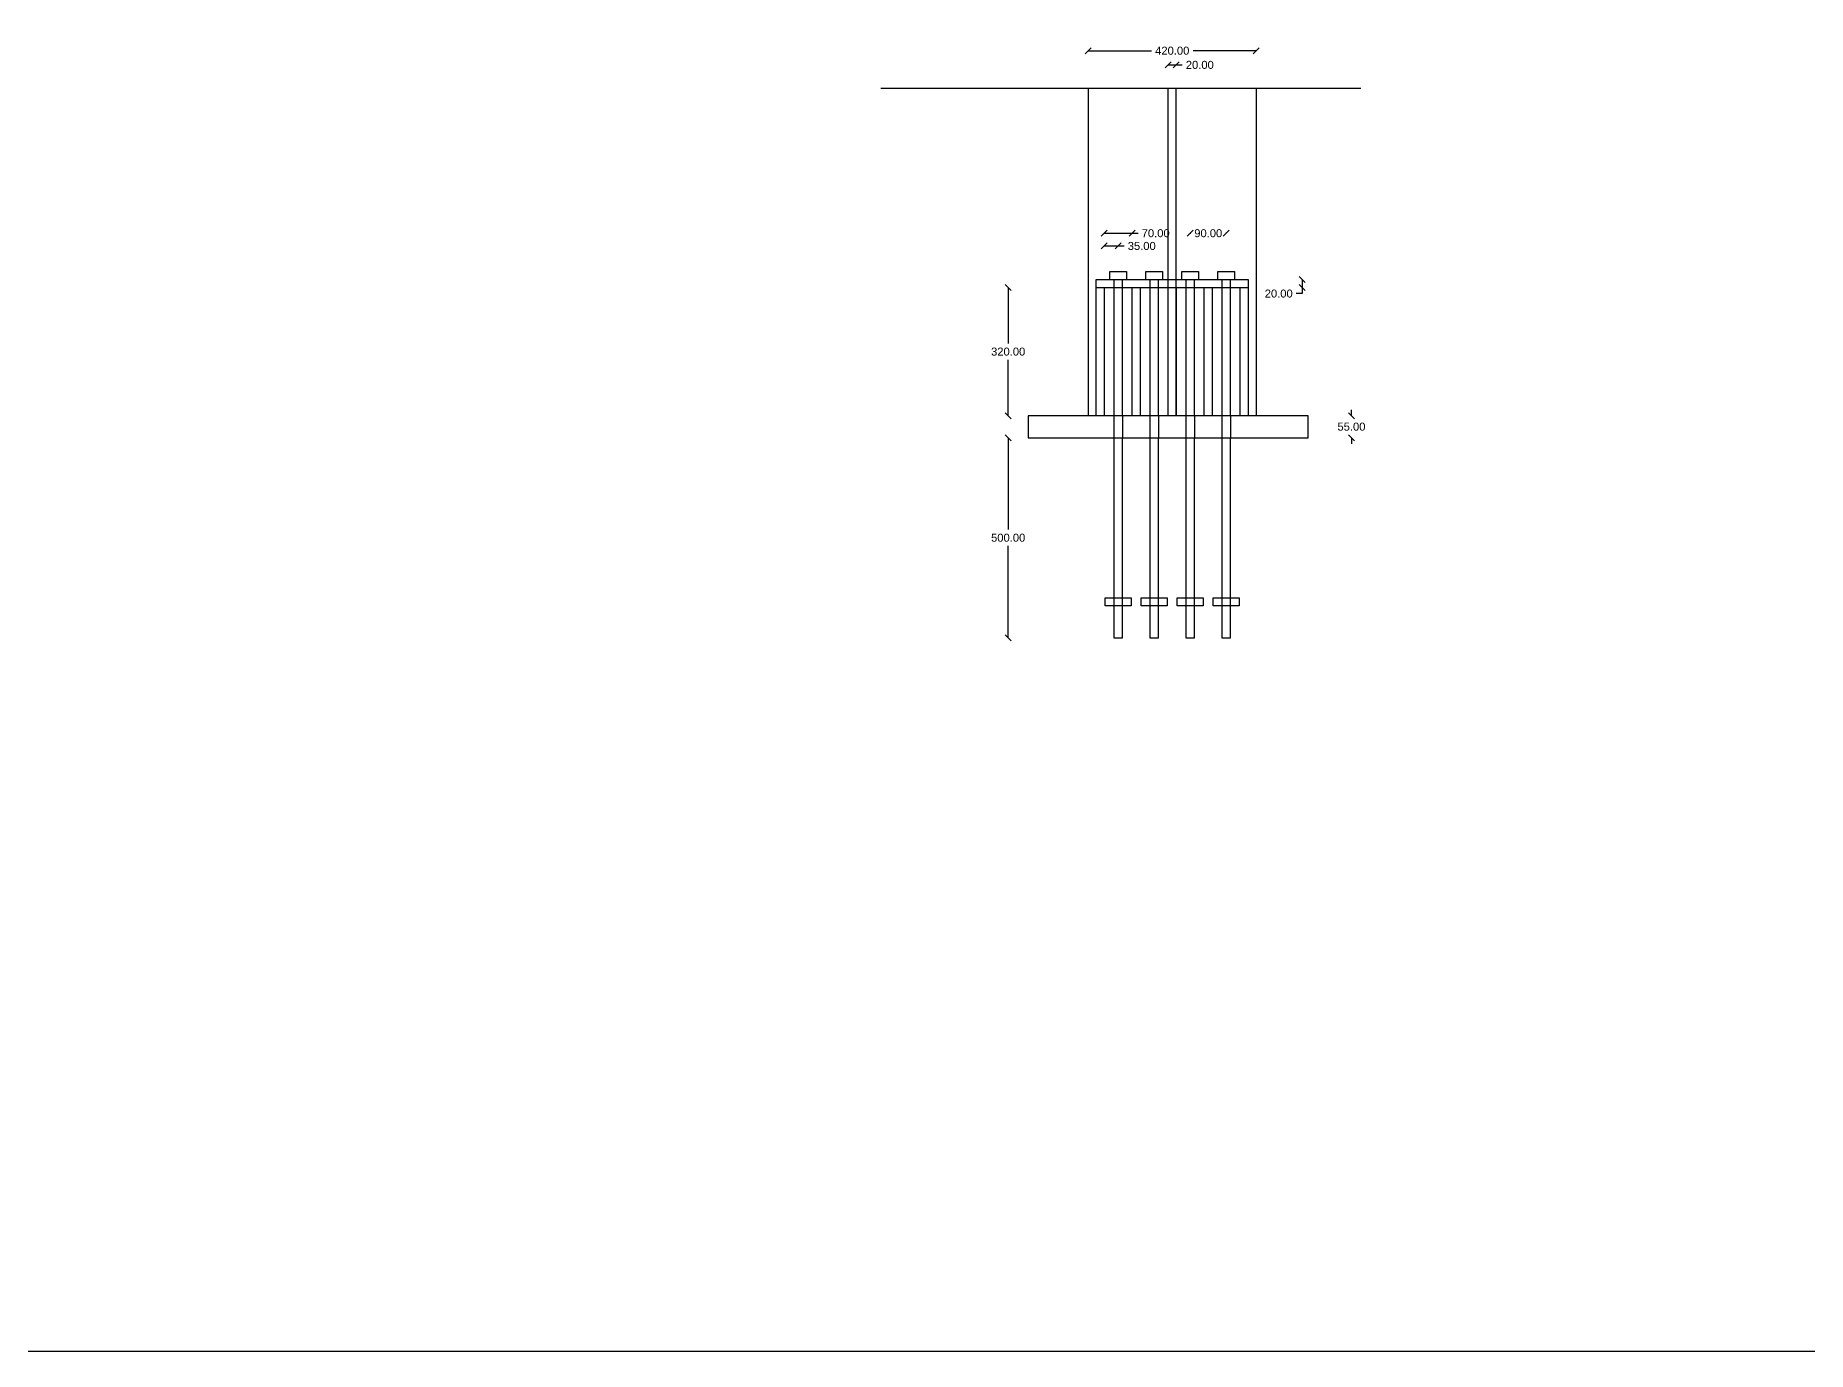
# Model space of a CAD drawing. Header units: inches. Extents: x -15 to 2803056, y 0 to 866270.
# Drawn here: x 941696 to 946126, y 39687 to 42975 of the extents above; entities that cross this region are included whole.
import ezdxf

# ---------------------------------------------------------------- set-up
doc = ezdxf.new("R2010")
doc.units = ezdxf.units.IN
doc.header["$LTSCALE"] = 100
doc.header["$MEASUREMENT"] = 0
doc.linetypes.add('ACAD_ISO03W100', pattern=[30, 12, -18])
doc.layers.add('connection', color=50, linetype='Continuous')
doc.styles.get("Standard").update_dxf_attribs({"font": 'arial.ttf'})
doc.dimstyles.new('connections', dxfattribs={"dimtxt": 20, "dimasz": 15, "dimexe": 0.0625, "dimexo": 0.0625, "dimgap": 10, "dimtad": 0, "dimtih": 1, "dimtoh": 1, "dimzin": 0, "dimdsep": 46, "dimtxsty": 'Standard', "dimblk": 'OBLIQUE', "dimcen": 0.09, "dimse1": 1, "dimse2": 1, "dimclrd": 256, "dimclre": 256, "dimclrt": 256, "dimadec": 0, "dimazin": 0, "dimtfac": 1, "dimtofl": 0, "dimtmove": 0, "dimatfit": 3, "dimfxl": 1, "dimtfillclr": 256, "dimtolj": 1, "dimtzin": 0, "dimlwe": -1, "dimarcsym": 0})

# ---------------------------------------------------------------- blocks, each defined once
blk = doc.blocks.new('_Oblique')
at = {"color": 0, "linetype": 'ByBlock', "lineweight": -2}
blk.add_line((-0.5, -0.5), (0.5, 0.5), dxfattribs=at)
blk = doc.blocks.new('*D563')
at = {"layer": 'connection', "lineweight": -2, "transparency": 16777216}
for p, q in [((944328.1, 42936.9), (944486.2, 42936.9)), ((944748.1, 42936.9), (944590, 42936.9))]:
    blk.add_line(p, q, dxfattribs=at)
at = {"layer": 'Defpoints', "color": 0}
for p in [(944748.1, 42936.9), (944328.1, 42842.9), (944748.1, 42842.9)]:
    blk.add_point(p, dxfattribs=at)
at = {"layer": 'connection', "lineweight": -2, "transparency": 16777216, "xscale": 15, "yscale": 15, "zscale": 15, "rotation": 180}
blk.add_blockref('_Oblique', (944328.1, 42936.9), dxfattribs=at)
at = {"layer": 'connection', "lineweight": -2, "transparency": 16777216, "xscale": 15, "yscale": 15, "zscale": 15}
blk.add_blockref('_Oblique', (944748.1, 42936.9), dxfattribs=at)
at = {"layer": 'connection', "transparency": 16777216, "insert": (944538.1, 42936.9), "char_height": 20, "attachment_point": 5}
blk.add_mtext('\\A1;420.00', dxfattribs=at)
blk = doc.blocks.new('*D564')
at = {"layer": 'connection', "lineweight": -2, "transparency": 16777216}
for p, q in [((944528.1, 42901.4), (944548.1, 42901.4)), ((944548.1, 42901.4), (944563.1, 42901.4))]:
    blk.add_line(p, q, dxfattribs=at)
at = {"layer": 'Defpoints', "color": 0}
for p in [(944548.1, 42901.4), (944528.1, 42842.9), (944548.1, 42842.9)]:
    blk.add_point(p, dxfattribs=at)
at = {"layer": 'connection', "lineweight": -2, "transparency": 16777216, "xscale": 15, "yscale": 15, "zscale": 15, "rotation": 180}
blk.add_blockref('_Oblique', (944528.1, 42901.4), dxfattribs=at)
at = {"layer": 'connection', "lineweight": -2, "transparency": 16777216, "xscale": 15, "yscale": 15, "zscale": 15}
blk.add_blockref('_Oblique', (944548.1, 42901.4), dxfattribs=at)
at = {"layer": 'connection', "transparency": 16777216, "insert": (944607, 42901.4), "char_height": 20, "attachment_point": 5}
blk.add_mtext('\\A1;20.00', dxfattribs=at)
blk = doc.blocks.new('*U570')
at = {"layer": 'connection'}
for p, q in [((-10, -160), (-10, 160)), ((-10, 160), (10, 160)), ((10, 160), (10, -160))]:
    blk.add_line(p, q, dxfattribs=at)
blk = doc.blocks.new('*U571')
at = {"layer": 'connection', "color": 0, "linetype": 'ByBlock', "lineweight": -2, "transparency": 16777216}
for p in [(0, 0), (90, 0), (180, 0), (270, 0), (360, 0)]:
    blk.add_blockref('*U570', p, dxfattribs=at)
blk = doc.blocks.new('*D594')
at = {"layer": 'connection', "lineweight": -2, "transparency": 16777216}
for p, q in [((944863.2, 42365), (944863.2, 42345)), ((944863.2, 42330), (944848.2, 42330)), ((944863.2, 42345), (944863.2, 42330))]:
    blk.add_line(p, q, dxfattribs=at)
at = {"layer": 'Defpoints', "color": 0, "linetype": 'ByBlock'}
for p in [(944728.1, 42365), (944728.1, 42345), (944863.2, 42345)]:
    blk.add_point(p, dxfattribs=at)
at = {"layer": 'connection', "linetype": 'ByBlock', "lineweight": -2, "transparency": 16777216, "xscale": 15, "yscale": 15, "zscale": 15}
for p, rotation in [((944863.2, 42365), 90), ((944863.2, 42345), 270)]:
    blk.add_blockref('_Oblique', p, dxfattribs=dict(at, rotation=rotation))
at = {"layer": 'connection', "linetype": 'ByBlock', "transparency": 16777216, "insert": (944804.3, 42330), "char_height": 20, "attachment_point": 5}
blk.add_mtext('\\A1;20.00', dxfattribs=at)
blk = doc.blocks.new('*D595')
at = {"layer": 'connection', "lineweight": -2, "transparency": 16777216}
for p, q in [((944368.1, 42480.8), (944438.1, 42480.8)), ((944438.1, 42480.8), (944453.1, 42480.8))]:
    blk.add_line(p, q, dxfattribs=at)
at = {"layer": 'Defpoints', "color": 0, "linetype": 'ByBlock'}
for p in [(944438.1, 42480.8), (944368.1, 42345), (944438.1, 42345)]:
    blk.add_point(p, dxfattribs=at)
at = {"layer": 'connection', "linetype": 'ByBlock', "lineweight": -2, "transparency": 16777216, "xscale": 15, "yscale": 15, "zscale": 15, "rotation": 180}
blk.add_blockref('_Oblique', (944368.1, 42480.8), dxfattribs=at)
at = {"layer": 'connection', "linetype": 'ByBlock', "lineweight": -2, "transparency": 16777216, "xscale": 15, "yscale": 15, "zscale": 15}
blk.add_blockref('_Oblique', (944438.1, 42480.8), dxfattribs=at)
at = {"layer": 'connection', "linetype": 'ByBlock', "transparency": 16777216, "insert": (944496.7, 42480.8), "char_height": 20, "attachment_point": 5}
blk.add_mtext('\\A1;70.00', dxfattribs=at)
blk = doc.blocks.new('*D596')
at = {"layer": 'connection', "lineweight": -2, "transparency": 16777216}
for p, q in [((944368.1, 42449), (944403.1, 42449)), ((944403.1, 42449), (944418.1, 42449))]:
    blk.add_line(p, q, dxfattribs=at)
at = {"layer": 'Defpoints', "color": 0, "linetype": 'ByBlock'}
for p in [(944403.1, 42449), (944368.1, 42345), (944403.1, 42345)]:
    blk.add_point(p, dxfattribs=at)
at = {"layer": 'connection', "linetype": 'ByBlock', "lineweight": -2, "transparency": 16777216, "xscale": 15, "yscale": 15, "zscale": 15, "rotation": 180}
blk.add_blockref('_Oblique', (944368.1, 42449), dxfattribs=at)
at = {"layer": 'connection', "linetype": 'ByBlock', "lineweight": -2, "transparency": 16777216, "xscale": 15, "yscale": 15, "zscale": 15}
blk.add_blockref('_Oblique', (944403.1, 42449), dxfattribs=at)
at = {"layer": 'connection', "linetype": 'ByBlock', "transparency": 16777216, "insert": (944461.8, 42449), "char_height": 20, "attachment_point": 5}
blk.add_mtext('\\A1;35.00', dxfattribs=at)
blk = doc.blocks.new('*D597')
at = {"layer": 'connection', "lineweight": -2, "transparency": 16777216}
for p, q in [((944583.1, 42480.8), (944584.4, 42480.8)), ((944673.1, 42480.8), (944671.8, 42480.8))]:
    blk.add_line(p, q, dxfattribs=at)
at = {"layer": 'Defpoints', "color": 0, "linetype": 'ByBlock'}
for p in [(944673.1, 42480.8), (944583.1, 42365), (944673.1, 42365)]:
    blk.add_point(p, dxfattribs=at)
at = {"layer": 'connection', "linetype": 'ByBlock', "lineweight": -2, "transparency": 16777216, "xscale": 15, "yscale": 15, "zscale": 15, "rotation": 180}
blk.add_blockref('_Oblique', (944583.1, 42480.8), dxfattribs=at)
at = {"layer": 'connection', "linetype": 'ByBlock', "lineweight": -2, "transparency": 16777216, "xscale": 15, "yscale": 15, "zscale": 15}
blk.add_blockref('_Oblique', (944673.1, 42480.8), dxfattribs=at)
at = {"layer": 'connection', "linetype": 'ByBlock', "transparency": 16777216, "insert": (944628.1, 42480.8), "char_height": 20, "attachment_point": 5}
blk.add_mtext('\\A1;90.00', dxfattribs=at)
blk = doc.blocks.new('*D598')
at = {"layer": 'connection', "lineweight": -2, "transparency": 16777216}
for p, q in [((944986.1, 42025), (944986.1, 42040)), ((944986.1, 41970), (944986.1, 41955))]:
    blk.add_line(p, q, dxfattribs=at)
at = {"layer": 'Defpoints', "color": 0, "linetype": 'ByBlock'}
for p in [(944878.1, 42025), (944878.1, 41970), (944986.1, 41970)]:
    blk.add_point(p, dxfattribs=at)
at = {"layer": 'connection', "linetype": 'ByBlock', "lineweight": -2, "transparency": 16777216, "xscale": 15, "yscale": 15, "zscale": 15}
for p, rotation in [((944986.1, 42025), 270), ((944986.1, 41970), 90)]:
    blk.add_blockref('_Oblique', p, dxfattribs=dict(at, rotation=rotation))
at = {"layer": 'connection', "linetype": 'ByBlock', "transparency": 16777216, "insert": (944986.1, 41997.5), "char_height": 20, "attachment_point": 5}
blk.add_mtext('\\A1;55.00', dxfattribs=at)
blk = doc.blocks.new('*D599')
at = {"layer": 'connection', "lineweight": -2, "transparency": 16777216}
for p, q in [((944127.9, 42345), (944127.9, 42205.2)), ((944127.9, 42025), (944127.9, 42164.8))]:
    blk.add_line(p, q, dxfattribs=at)
at = {"layer": 'Defpoints', "color": 0, "linetype": 'ByBlock'}
for p in [(944127.9, 42345), (944348.1, 42345), (944348.1, 42025)]:
    blk.add_point(p, dxfattribs=at)
at = {"layer": 'connection', "linetype": 'ByBlock', "lineweight": -2, "transparency": 16777216, "xscale": 15, "yscale": 15, "zscale": 15}
for p, rotation in [((944127.9, 42345), 90), ((944127.9, 42025), 270)]:
    blk.add_blockref('_Oblique', p, dxfattribs=dict(at, rotation=rotation))
at = {"layer": 'connection', "linetype": 'ByBlock', "transparency": 16777216, "insert": (944127.9, 42185), "char_height": 20, "attachment_point": 5}
blk.add_mtext('\\A1;320.00', dxfattribs=at)
blk = doc.blocks.new('*D600')
at = {"layer": 'connection', "lineweight": -2, "transparency": 16777216}
for p, q in [((944127.9, 41970), (944127.9, 41740.2)), ((944127.9, 41470), (944127.9, 41699.8))]:
    blk.add_line(p, q, dxfattribs=at)
at = {"layer": 'Defpoints', "color": 0, "linetype": 'ByBlock'}
for p in [(944392.1, 41970), (944127.9, 41470), (944392.1, 41470)]:
    blk.add_point(p, dxfattribs=at)
at = {"layer": 'connection', "linetype": 'ByBlock', "lineweight": -2, "transparency": 16777216, "xscale": 15, "yscale": 15, "zscale": 15}
for p, rotation in [((944127.9, 41970), 90), ((944127.9, 41470), 270)]:
    blk.add_blockref('_Oblique', p, dxfattribs=dict(at, rotation=rotation))
at = {"layer": 'connection', "linetype": 'ByBlock', "transparency": 16777216, "insert": (944127.9, 41720), "char_height": 20, "attachment_point": 5}
blk.add_mtext('\\A1;500.00', dxfattribs=at)

msp = doc.modelspace()

# ---------------------------------------------------------------- linework, layer by layer
at = {"layer": 'connection', "linetype": 'ACAD_ISO03W100'}
for p, q in [((943809.376, 42842.927), (945295.839, 42842.927)), ((944528.112, 42025.007), (944528.112, 42842.927)), ((944548.112, 42025.007), (944548.112, 42842.927)), ((944392.112, 42365.007), (944392.112, 42345.007)), ((944414.112, 42345.007), (944414.112, 42365.007)), ((944482.112, 42365.007), (944482.112, 42345.007)), ((944504.112, 42345.007), (944504.112, 42365.007)), ((944572.112, 42365.007), (944572.112, 42345.007)), ((944594.112, 42345.007), (944594.112, 42365.007)), ((944662.112, 42365.007), (944662.112, 42345.007)), ((944684.112, 42345.007), (944684.112, 42365.007)), ((944392.112, 42025.007), (944392.112, 41970.007)), ((944414.112, 42025.007), (944414.112, 41970.007)), ((944482.112, 42025.007), (944482.112, 41970.007)), ((944504.112, 42025.007), (944504.112, 41970.007)), ((944572.112, 42025.007), (944572.112, 41970.007)), ((944594.112, 42025.007), (944594.112, 41970.007)), ((944662.112, 42025.007), (944662.112, 41970.007)), ((944684.112, 42025.007), (944684.112, 41970.007))]:
    msp.add_line(p, q, dxfattribs=at)
at = {"layer": 'connection'}
for p, q in [((944328.112, 42842.927), (944328.112, 42025.007)), ((944748.112, 42842.927), (944748.112, 42025.007)), ((944348.112, 42345.007), (944348.112, 42365.007)), ((944348.112, 42365.007), (944728.112, 42365.007)), ((944392.112, 42365.007), (944414.112, 42365.007)), ((944482.112, 42365.007), (944504.112, 42365.007)), ((944572.112, 42365.007), (944594.112, 42365.007)), ((944662.112, 42365.007), (944684.112, 42365.007)), ((944728.112, 42365.007), (944728.112, 42345.007)), ((944368.112, 42345.007), (944438.112, 42345.007)), ((944458.112, 42345.007), (944528.112, 42345.007)), ((944548.112, 42345.007), (944618.112, 42345.007)), ((944638.112, 42345.007), (944708.112, 42345.007)), ((944878.112, 42025.007), (944178.112, 42025.007)), ((944178.112, 42025.007), (944178.112, 41970.007)), ((944878.112, 41970.007), (944878.112, 42025.007)), ((944178.112, 41970.007), (944878.112, 41970.007)), ((944392.112, 41970.007), (944392.112, 41470.007)), ((944414.112, 41470.007), (944414.112, 41970.007)), ((944482.112, 41970.007), (944482.112, 41470.007)), ((944504.112, 41470.007), (944504.112, 41970.007)), ((944572.112, 41970.007), (944572.112, 41470.007)), ((944594.112, 41470.007), (944594.112, 41970.007)), ((944662.112, 41970.007), (944662.112, 41470.007)), ((944684.112, 41470.007), (944684.112, 41970.007)), ((944392.112, 41470.007), (944414.112, 41470.007)), ((944482.112, 41470.007), (944504.112, 41470.007)), ((944572.112, 41470.007), (944594.112, 41470.007)), ((944662.112, 41470.007), (944684.112, 41470.007))]:
    msp.add_line(p, q, dxfattribs=at)
at = {"layer": 'connection', "linetype": 'ByBlock'}
for p, q in [((944382.112, 42365.007), (944382.112, 42385.007)), ((944382.112, 42385.007), (944424.112, 42385.007)), ((944424.112, 42385.007), (944424.112, 42365.007)), ((944472.112, 42365.007), (944472.112, 42385.007)), ((944472.112, 42385.007), (944514.112, 42385.007)), ((944514.112, 42385.007), (944514.112, 42365.007)), ((944562.112, 42365.007), (944562.112, 42385.007)), ((944562.112, 42385.007), (944604.112, 42385.007)), ((944604.112, 42385.007), (944604.112, 42365.007)), ((944652.112, 42365.007), (944652.112, 42385.007)), ((944652.112, 42385.007), (944694.112, 42385.007)), ((944694.112, 42385.007), (944694.112, 42365.007)), ((944392.112, 42345.007), (944392.112, 42025.007)), ((944414.112, 42025.007), (944414.112, 42345.007)), ((944482.112, 42345.007), (944482.112, 42025.007)), ((944504.112, 42025.007), (944504.112, 42345.007)), ((944572.112, 42345.007), (944572.112, 42025.007)), ((944594.112, 42025.007), (944594.112, 42345.007)), ((944662.112, 42345.007), (944662.112, 42025.007)), ((944684.112, 42025.007), (944684.112, 42345.007)), ((944370.612, 41570.007), (944435.612, 41570.007)), ((944370.612, 41550.007), (944370.612, 41570.007)), ((944435.612, 41570.007), (944435.612, 41550.007)), ((944460.612, 41570.007), (944525.612, 41570.007)), ((944460.612, 41550.007), (944460.612, 41570.007)), ((944525.612, 41570.007), (944525.612, 41550.007)), ((944550.612, 41570.007), (944615.612, 41570.007)), ((944550.612, 41550.007), (944550.612, 41570.007)), ((944615.612, 41570.007), (944615.612, 41550.007)), ((944640.612, 41570.007), (944705.612, 41570.007)), ((944640.612, 41550.007), (944640.612, 41570.007)), ((944705.612, 41570.007), (944705.612, 41550.007)), ((944435.612, 41550.007), (944370.612, 41550.007)), ((944525.612, 41550.007), (944460.612, 41550.007)), ((944615.612, 41550.007), (944550.612, 41550.007)), ((944705.612, 41550.007), (944640.612, 41550.007))]:
    msp.add_line(p, q, dxfattribs=at)
at = {"layer": 'connection'}
msp.add_lwpolyline([(930129.126, 47217.725), (955759.855, 47217.725), (955759.855, 39686.664), (930129.126, 39686.664)], close=True, dxfattribs=at)

# ---------------------------------------------------------------- block references
msp.add_blockref('*U571', (944358.112, 42185.007), dxfattribs=at)

# ---------------------------------------------------------------- dimensions: what is measured, and where the dimension line sits
for base, p1, p2, picture, middle in [((944748.112, 42936.939), (944328.112, 42842.927), (944748.112, 42842.927), '*D563', (944538.112, 42936.939)), ((944548.112, 42901.401), (944528.112, 42842.927), (944548.112, 42842.927), '*D564', (944606.994, 42901.401))]:
    dim = msp.add_linear_dim(base=base, p1=p1, p2=p2, dimstyle='connections', dxfattribs=at)
    dim.commit()
    dim.dimension.update_dxf_attribs({"geometry": picture, "text_midpoint": middle, "dimtype": 160})
at = {"layer": 'connection', "linetype": 'ByBlock'}
for base, p2, picture, middle in [((944438.112, 42480.785), (944438.112, 42345.007), '*D595', (944496.741, 42480.785)), ((944403.112, 42449.024), (944403.112, 42345.007), '*D596', (944461.816, 42449.024))]:
    dim = msp.add_linear_dim(base=base, p1=(944368.112, 42345.007), p2=p2, dimstyle='connections', dxfattribs=at)
    dim.commit()
    dim.dimension.update_dxf_attribs({"geometry": picture, "text_midpoint": middle})
dim = msp.add_linear_dim(base=(944673.112, 42480.785), p1=(944583.112, 42365.007), p2=(944673.112, 42365.007), dimstyle='connections', dxfattribs=at)
dim.commit()
dim.dimension.update_dxf_attribs({"geometry": '*D597', "text_midpoint": (944628.112, 42480.785), "dimtype": 160})
for base, p1, p2, picture, middle in [((944863.153, 42345.007), (944728.112, 42365.007), (944728.112, 42345.007), '*D594', (944804.271, 42330.007)), ((944127.871, 42345.007), (944348.112, 42025.007), (944348.112, 42345.007), '*D599', (944127.871, 42185.007)), ((944986.126, 41970.007), (944878.112, 42025.007), (944878.112, 41970.007), '*D598', (944986.126, 41997.507)), ((944127.871, 41470.007), (944392.112, 41970.007), (944392.112, 41470.007), '*D600', (944127.871, 41720.007))]:
    dim = msp.add_linear_dim(base=base, p1=p1, p2=p2, angle=90, dimstyle='connections', dxfattribs=at)
    dim.commit()
    dim.dimension.update_dxf_attribs({"geometry": picture, "text_midpoint": middle})

doc.saveas('drawing.dxf')
